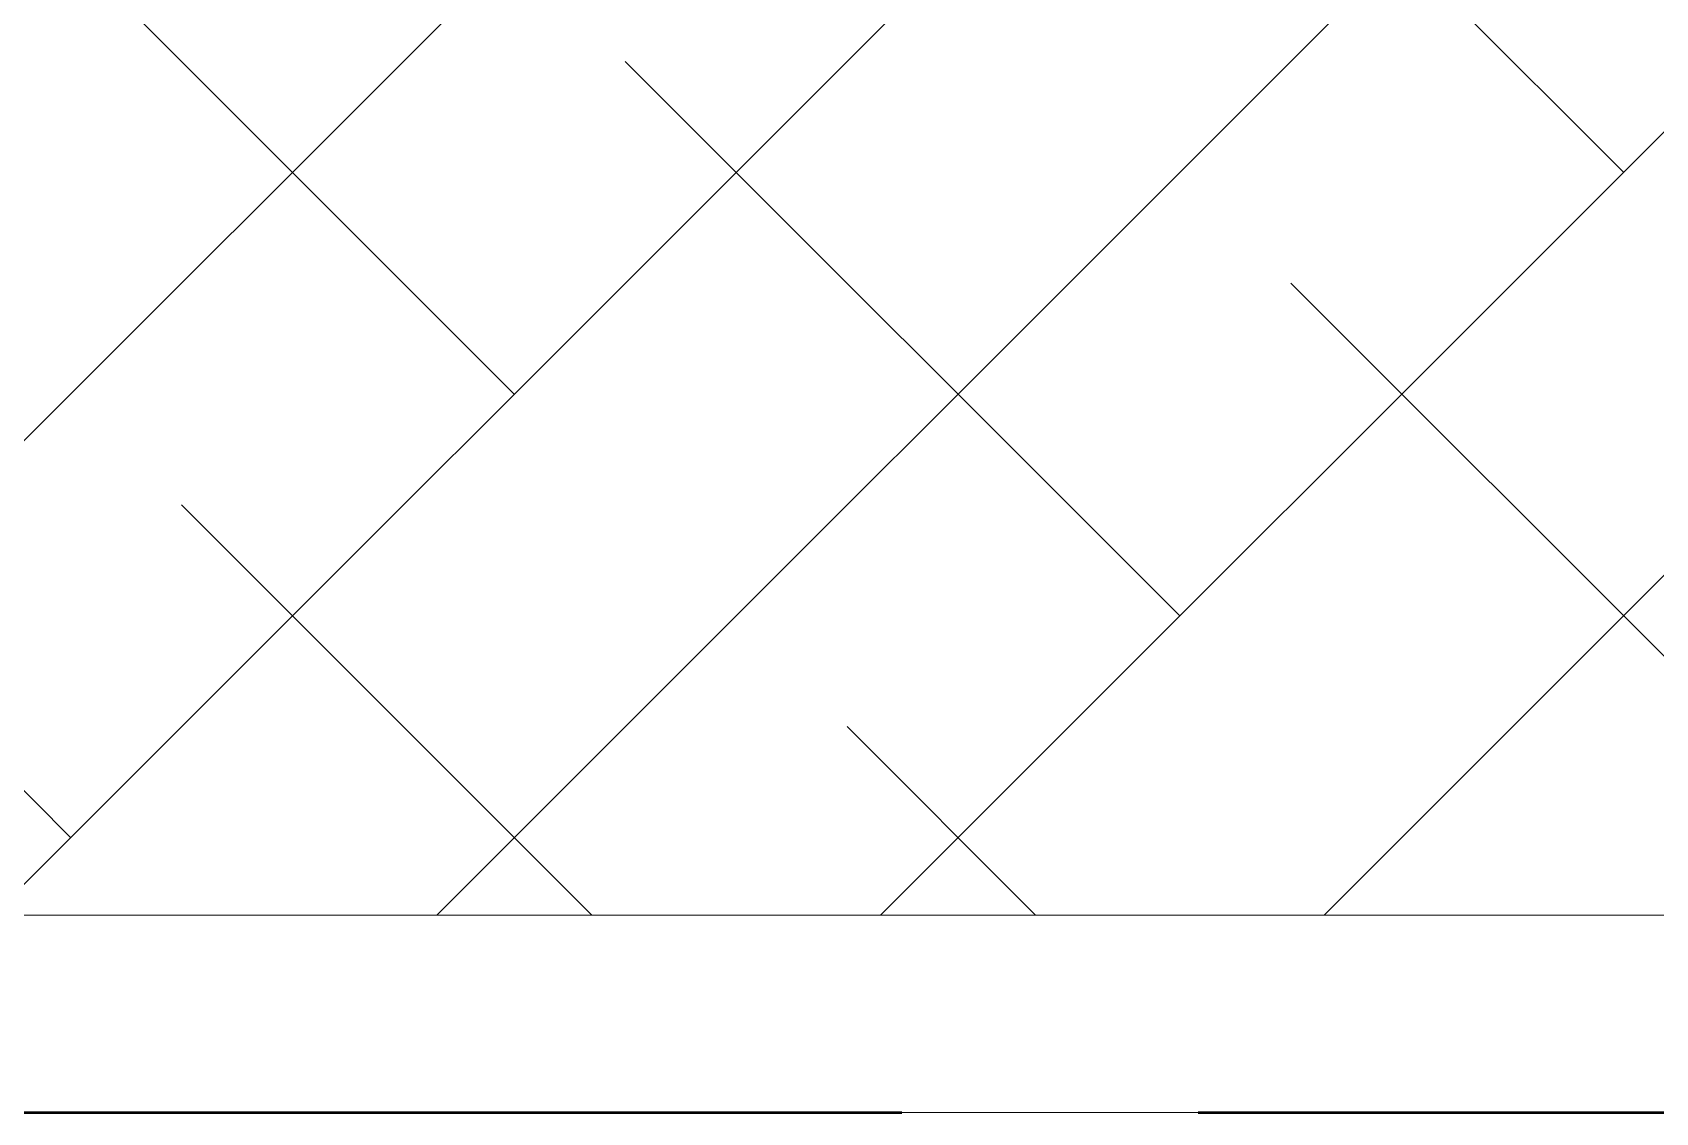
# Model space of a CAD drawing. Header units: millimetres. Extents: x 163705 to 1616509, y 81827 to 302547.
# Drawn here: x 1353401 to 1354222, y 148260 to 148806 of the extents above; entities that cross this region are included whole.
import ezdxf

# ---------------------------------------------------------------- set-up
doc = ezdxf.new("R2010")
doc.units = ezdxf.units.MM
doc.header["$LTSCALE"] = 10
doc.linetypes.add('ACAD_ISO02W100', pattern=[15, 12, -3])
doc.layers.add('1-填充', color=8, linetype='Continuous', lineweight=18)
doc.layers.add('1-设备轮廓', color=2, linetype='Continuous', lineweight=18)

# ---------------------------------------------------------------- blocks, each defined once
blk = doc.blocks.new('A$C642F63BD')
at = {"layer": '1-填充'}
h = blk.add_hatch(dxfattribs=at)
h.set_pattern_fill('ANSI38', color=256, scale=50)
h.set_pattern_definition([(45, (-1924.99928595731, -0.0002564871683716774), (-112.2532015133644, 112.2532015133644), []), (135, (-1924.99928595731, -0.0002564871683716774), (-336.7596045400932, 112.2532015133644), [396.875, -238.125])])
h.paths.add_polyline_path([(100.0003999569453, 1899.999830993067), (100.0003999569453, 99.99983082246035), (3975.000399954617, 99.99983082246035), (3975.000399954617, 1899.999830993067)])
h.paths.add_polyline_path([(1400.000399956945, 999.9998307028436, 0.6776078653042162), (839.30253058673, 776.2331790892844, 0.6776078653042158)], flags=16)
h.paths.add_polyline_path([(2750.000399956945, 1000.011354377493, 1), (3400.000399956945, 1000.011354377493, 1)], flags=16)
for points in [[(0.0003999569453299046, -0.0001691775396466255), (4075.000399954617, -0.0001691775396466255), (4075.000399954617, 1999.999830993067), (0.0003999569453299046, 1999.999830993067)], [(100.0003999569453, 99.99983082246035), (3975.000399954617, 99.99983082246035), (3975.000399954617, 1899.999830993067), (100.0003999569453, 1899.999830993067)]]:
    blk.add_lwpolyline(points, close=True, dxfattribs=at)

msp = doc.modelspace()

# ---------------------------------------------------------------- linework, layer by layer
at = {"layer": '1-设备轮廓', "color": 5, "linetype": 'ACAD_ISO02W100', "lineweight": 50, "ltscale": 5}
msp.add_lwpolyline([(1350240.928494765, 148259.6317333492), (1393540.926102693, 148259.6317333492)], dxfattribs=at)

# ---------------------------------------------------------------- block references
msp.add_blockref('A$C642F63BD', (1352665.928094813, 148259.6319025267))

doc.saveas('drawing.dxf')
